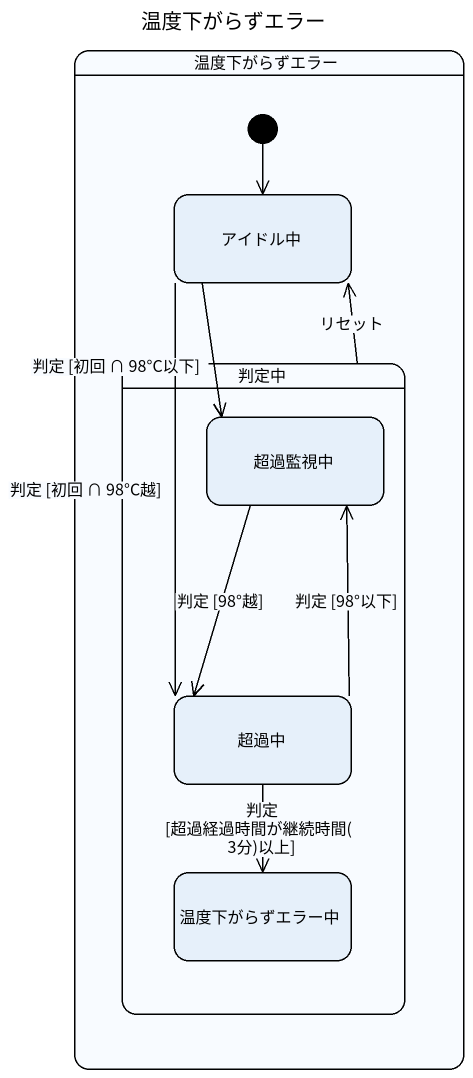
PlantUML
@startuml
title 温度下がらずエラー
hide empty description
state 温度下がらずエラー {
  state アイドル中
  state 判定中 {
    state 超過監視中
    state 超過中
    state 温度下がらずエラー中
  }
  [*] --> アイドル中
}
アイドル中 --> 超過監視中 : 判定 [初回 ∩ 98°C以下]
アイドル中 --> 超過中 : 判定 [初回 ∩ 98°C越]
判定中 -up-> アイドル中 : リセット
超過監視中 --> 超過中 : 判定 [98°越]
超過中 -up-> 超過監視中 : 判定 [98°以下]
超過中 --> 温度下がらずエラー中 : 判定 [超過経過時間が継続時間(3分)以上]
@enduml
